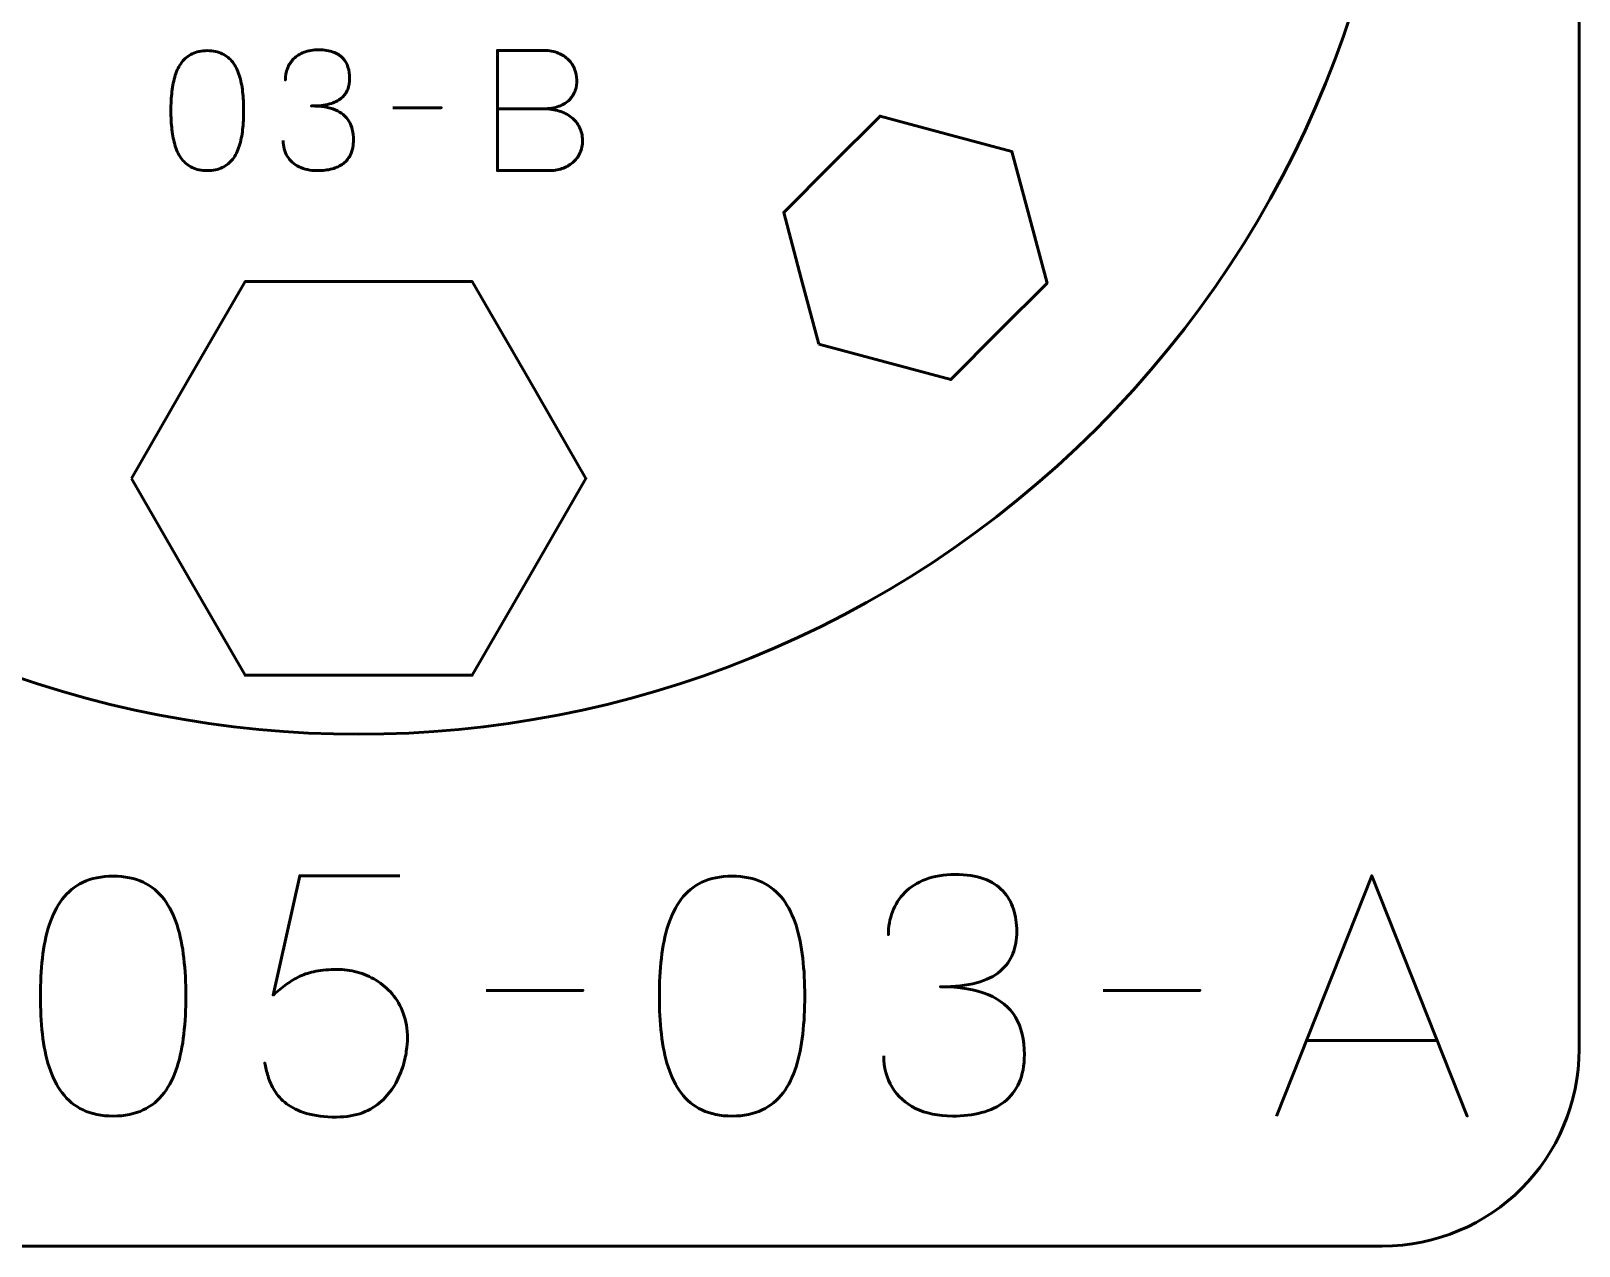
# Model space of a CAD drawing. Header units: centimetres. Extents: x -21 to 0, y -29.7 to 0.
# Drawn here: x -3.933 to 0, y -29.7 to -26.613 of the extents above; entities that cross this region are included whole.
import ezdxf

# ---------------------------------------------------------------- set-up
doc = ezdxf.new("R2010")
doc.units = ezdxf.units.CM
doc.header["$MEASUREMENT"] = 0
doc.layers.add('Layer 1', color=7, linetype='Continuous')

msp = doc.modelspace()

# ---------------------------------------------------------------- linework, layer by layer
at = {"layer": 'Layer 1', "color": 1, "lineweight": 53}
msp.add_open_spline([(-21.00003, -29.19995), (-21.00003, -29.19995), (-21.00003, -5.29992), (-21.00003, -5.29992), (-21.00003, -5.29992), (-21.00003, -5.21709), (-20.93286, -5.14992), (-20.85003, -5.14992), (-20.85003, -5.14992), (-20.7672, -5.14992), (-20.70003, -5.08275), (-20.70003, -4.99992), (-20.70003, -4.99992), (-20.70003, -4.91709), (-20.7672, -4.84992), (-20.85003, -4.84992), (-20.85003, -4.84992), (-20.93286, -4.84992), (-21.00003, -4.78275), (-21.00003, -4.69992), (-21.00003, -4.69992), (-21.00003, -4.61709), (-20.93286, -4.54992), (-20.85003, -4.54992), (-20.85003, -4.54992), (-20.7672, -4.54992), (-20.70003, -4.48275), (-20.70003, -4.39992), (-20.70003, -4.39992), (-20.70003, -4.31709), (-20.7672, -4.24992), (-20.85003, -4.24992), (-20.85003, -4.24992), (-20.93286, -4.24992), (-21.00003, -4.18275), (-21.00003, -4.09992), (-21.00003, -4.09992), (-21.00003, -4.01709), (-20.93286, -3.94992), (-20.85003, -3.94992), (-20.85003, -3.94992), (-20.7672, -3.94992), (-20.70003, -3.88275), (-20.70003, -3.79992), (-20.70003, -3.79992), (-20.70003, -3.71709), (-20.7672, -3.64992), (-20.85003, -3.64992), (-20.85003, -3.64992), (-20.93286, -3.64992), (-21.00003, -3.58275), (-21.00003, -3.49992), (-21.00003, -3.49992), (-21.00003, -3.41709), (-20.93286, -3.34992), (-20.85003, -3.34992), (-20.85003, -3.34992), (-20.7672, -3.34992), (-20.70003, -3.28275), (-20.70003, -3.19992), (-20.70003, -3.19992), (-20.70003, -3.11709), (-20.7672, -3.04992), (-20.85003, -3.04992), (-20.85003, -3.04992), (-20.93286, -3.04992), (-21.00003, -2.98275), (-21.00003, -2.89992), (-21.00003, -2.89992), (-21.00003, -2.81709), (-20.93286, -2.74992), (-20.85003, -2.74992), (-20.85003, -2.74992), (-20.7672, -2.74992), (-20.70003, -2.68275), (-20.70003, -2.59992), (-20.70003, -2.59992), (-20.70003, -2.51709), (-20.7672, -2.44992), (-20.85003, -2.44992), (-20.85003, -2.44992), (-20.93286, -2.44992), (-21.00003, -2.38275), (-21.00003, -2.29992), (-21.00003, -2.29992), (-21.00003, -2.21709), (-20.93286, -2.14992), (-20.85003, -2.14992), (-20.85003, -2.14992), (-20.7672, -2.14992), (-20.70003, -2.08275), (-20.70003, -1.99992), (-20.70003, -1.99992), (-20.70003, -1.91709), (-20.7672, -1.84992), (-20.85003, -1.84992), (-20.85003, -1.84992), (-20.93286, -1.84992), (-21.00003, -1.78275), (-21.00003, -1.69992), (-21.00003, -1.69992), (-21.00003, -1.61709), (-20.93286, -1.54992), (-20.85003, -1.54992), (-20.85003, -1.54992), (-20.7672, -1.54992), (-20.70003, -1.48275), (-20.70003, -1.39992), (-20.70003, -1.39992), (-20.70003, -1.31709), (-20.7672, -1.24992), (-20.85003, -1.24992), (-20.85003, -1.24992), (-20.93286, -1.24992), (-21.00003, -1.18275), (-21.00003, -1.09992), (-21.00003, -1.09992), (-21.00003, -1.09992), (-21.00003, -0.49992), (-21.00003, -0.49992), (-21.00003, -0.49992), (-21.00003, -0.22295), (-20.77694, 0.00004), (-20.49994, 0.00004), (-20.49994, 0.00004), (-20.49994, 0.00004), (-0.50008, 0.00004), (-0.50008, 0.00004), (-0.50008, 0.00004), (-0.22294, 0.00004), (0.00002, -0.22295), (0.00002, -0.49992), (0.00002, -0.49992), (0.00002, -0.49992), (0.00002, -29.19995), (0.00002, -29.19995), (0.00002, -29.19995), (0.00002, -29.47695), (-0.22294, -29.70004), (-0.50008, -29.70004), (-0.50008, -29.70004), (-0.50008, -29.70004), (-20.49994, -29.70004), (-20.49994, -29.70004), (-20.49994, -29.70004), (-20.77694, -29.70004), (-21.00003, -29.47695), (-21.00003, -29.19995)], degree=3, knots=[0, 0, 0, 0, 0.027027, 0.027027, 0.027027, 0.027027, 0.0540541, 0.0540541, 0.0540541, 0.0540541, 0.0810811, 0.0810811, 0.0810811, 0.0810811, 0.1081081, 0.1081081, 0.1081081, 0.1081081, 0.1351351, 0.1351351, 0.1351351, 0.1351351, 0.1621622, 0.1621622, 0.1621622, 0.1621622, 0.1891892, 0.1891892, 0.1891892, 0.1891892, 0.2162162, 0.2162162, 0.2162162, 0.2162162, 0.2432432, 0.2432432, 0.2432432, 0.2432432, 0.2702703, 0.2702703, 0.2702703, 0.2702703, 0.2972973, 0.2972973, 0.2972973, 0.2972973, 0.3243243, 0.3243243, 0.3243243, 0.3243243, 0.3513514, 0.3513514, 0.3513514, 0.3513514, 0.3783784, 0.3783784, 0.3783784, 0.3783784, 0.4054054, 0.4054054, 0.4054054, 0.4054054, 0.4324324, 0.4324324, 0.4324324, 0.4324324, 0.4594595, 0.4594595, 0.4594595, 0.4594595, 0.4864865, 0.4864865, 0.4864865, 0.4864865, 0.5135135, 0.5135135, 0.5135135, 0.5135135, 0.5405405, 0.5405405, 0.5405405, 0.5405405, 0.5675676, 0.5675676, 0.5675676, 0.5675676, 0.5945946, 0.5945946, 0.5945946, 0.5945946, 0.6216216, 0.6216216, 0.6216216, 0.6216216, 0.6486486, 0.6486486, 0.6486486, 0.6486486, 0.6756757, 0.6756757, 0.6756757, 0.6756757, 0.7027027, 0.7027027, 0.7027027, 0.7027027, 0.7297297, 0.7297297, 0.7297297, 0.7297297, 0.7567568, 0.7567568, 0.7567568, 0.7567568, 0.7837838, 0.7837838, 0.7837838, 0.7837838, 0.8108108, 0.8108108, 0.8108108, 0.8108108, 0.8378378, 0.8378378, 0.8378378, 0.8378378, 0.8648649, 0.8648649, 0.8648649, 0.8648649, 0.8918919, 0.8918919, 0.8918919, 0.8918919, 0.9189189, 0.9189189, 0.9189189, 0.9189189, 0.9459459, 0.9459459, 0.9459459, 0.9459459, 0.972973, 0.972973, 0.972973, 0.972973, 1, 1, 1, 1], dxfattribs=at)
at = {"layer": 'Layer 1', "color": 3, "lineweight": 53}
msp.add_open_spline([(-4.97383, -23.87616), (-3.93913, -22.84146), (-2.26089, -22.84146), (-1.22616, -23.87619), (-1.22616, -23.87619), (-0.19146, -24.91089), (-0.19146, -26.58913), (-1.22616, -27.62383), (-1.22616, -27.62383), (-2.26089, -28.65855), (-3.93913, -28.65855), (-4.97383, -27.62385), (-4.97383, -27.62385), (-6.00856, -26.58913), (-6.00856, -24.91089), (-4.97383, -23.87616)], degree=3, knots=[0, 0, 0, 0, 0.25, 0.25, 0.25, 0.25, 0.5, 0.5, 0.5, 0.5, 0.75, 0.75, 0.75, 0.75, 1, 1, 1, 1], dxfattribs=at)
at = {"layer": 'Layer 1', "color": 5, "lineweight": 53}
for points, knots in [([(-3.29204, -26.89162), (-3.29197, -26.90686), (-3.28844, -26.92012), (-3.28146, -26.93162), (-3.28146, -26.93162), (-3.27447, -26.94305), (-3.26452, -26.95201), (-3.25154, -26.95843), (-3.25154, -26.95843), (-3.23856, -26.96485), (-3.22297, -26.9681), (-3.20483, -26.96824), (-3.20483, -26.96824), (-3.19122, -26.96824), (-3.17887, -26.96683), (-3.16765, -26.96387), (-3.16765, -26.96387), (-3.1565, -26.9609), (-3.14691, -26.95632), (-3.13879, -26.95004), (-3.13879, -26.95004), (-3.13068, -26.94376), (-3.12447, -26.93564), (-3.12003, -26.92577), (-3.12003, -26.92577), (-3.11565, -26.91582), (-3.11347, -26.90389), (-3.1134, -26.88992), (-3.1134, -26.88992), (-3.11332, -26.8713), (-3.11713, -26.85556), (-3.12468, -26.84279), (-3.12468, -26.84279), (-3.13223, -26.83002), (-3.14395, -26.82043), (-3.15968, -26.81387), (-3.15968, -26.81387), (-3.17541, -26.8073), (-3.19559, -26.80399), (-3.22007, -26.80399), (-3.22007, -26.80399), (-3.2018, -26.80406), (-3.18649, -26.80237), (-3.174, -26.79891), (-3.174, -26.79891), (-3.16158, -26.79545), (-3.15164, -26.79058), (-3.14416, -26.78423), (-3.14416, -26.78423), (-3.13668, -26.77795), (-3.13125, -26.77047), (-3.128, -26.76187), (-3.128, -26.76187), (-3.12468, -26.75333), (-3.12306, -26.74395), (-3.12313, -26.73372), (-3.12313, -26.73372), (-3.12306, -26.72348), (-3.12447, -26.71403), (-3.12729, -26.70528), (-3.12729, -26.70528), (-3.13005, -26.69653), (-3.13456, -26.68884), (-3.1407, -26.68228), (-3.1407, -26.68228), (-3.14684, -26.67572), (-3.15495, -26.67057), (-3.1649, -26.6669), (-3.1649, -26.6669), (-3.17492, -26.66323), (-3.18713, -26.6614), (-3.20145, -26.66133), (-3.20145, -26.66133), (-3.2157, -26.6614), (-3.22819, -26.66351), (-3.23877, -26.66761), (-3.23877, -26.66761), (-3.24943, -26.6717), (-3.25817, -26.67727), (-3.26523, -26.6844), (-3.26523, -26.6844), (-3.27221, -26.69152), (-3.27744, -26.69964), (-3.28089, -26.70881), (-3.28089, -26.70881), (-3.28442, -26.71798), (-3.28611, -26.72772), (-3.28611, -26.73795), (-3.28611, -26.73795), (-3.28611, -26.72772), (-3.28442, -26.71798), (-3.28089, -26.70881), (-3.28089, -26.70881), (-3.27744, -26.69964), (-3.27221, -26.69152), (-3.26523, -26.6844), (-3.26523, -26.6844), (-3.25817, -26.67727), (-3.24943, -26.6717), (-3.23877, -26.66761), (-3.23877, -26.66761), (-3.22819, -26.66351), (-3.2157, -26.6614), (-3.20145, -26.66133), (-3.20145, -26.66133), (-3.18713, -26.6614), (-3.17492, -26.66323), (-3.1649, -26.6669), (-3.1649, -26.6669), (-3.15495, -26.67057), (-3.14684, -26.67572), (-3.1407, -26.68228), (-3.1407, -26.68228), (-3.13456, -26.68884), (-3.13005, -26.69653), (-3.12729, -26.70528), (-3.12729, -26.70528), (-3.12447, -26.71403), (-3.12306, -26.72348), (-3.12313, -26.73372), (-3.12313, -26.73372), (-3.12306, -26.74395), (-3.12468, -26.75333), (-3.128, -26.76187), (-3.128, -26.76187), (-3.13125, -26.77047), (-3.13668, -26.77795), (-3.14416, -26.78423), (-3.14416, -26.78423), (-3.15164, -26.79058), (-3.16158, -26.79545), (-3.174, -26.79891), (-3.174, -26.79891), (-3.18649, -26.80237), (-3.2018, -26.80406), (-3.22007, -26.80399), (-3.22007, -26.80399), (-3.19559, -26.80399), (-3.17541, -26.8073), (-3.15968, -26.81387), (-3.15968, -26.81387), (-3.14395, -26.82043), (-3.13223, -26.83002), (-3.12468, -26.84279), (-3.12468, -26.84279), (-3.11713, -26.85556), (-3.11332, -26.8713), (-3.1134, -26.88992), (-3.1134, -26.88992), (-3.11347, -26.90389), (-3.11565, -26.91582), (-3.12003, -26.92577), (-3.12003, -26.92577), (-3.12447, -26.93564), (-3.13068, -26.94376), (-3.13879, -26.95004), (-3.13879, -26.95004), (-3.14691, -26.95632), (-3.1565, -26.9609), (-3.16765, -26.96387), (-3.16765, -26.96387), (-3.17887, -26.96683), (-3.19122, -26.96824), (-3.20483, -26.96824), (-3.20483, -26.96824), (-3.22297, -26.9681), (-3.23856, -26.96485), (-3.25154, -26.95843), (-3.25154, -26.95843), (-3.26452, -26.95201), (-3.27447, -26.94305), (-3.28146, -26.93162), (-3.28146, -26.93162), (-3.28844, -26.92012), (-3.29197, -26.90686), (-3.29204, -26.89162)], [0, 0, 0, 0, 0.0227273, 0.0227273, 0.0227273, 0.0227273, 0.0454545, 0.0454545, 0.0454545, 0.0454545, 0.0681818, 0.0681818, 0.0681818, 0.0681818, 0.0909091, 0.0909091, 0.0909091, 0.0909091, 0.1136364, 0.1136364, 0.1136364, 0.1136364, 0.1363636, 0.1363636, 0.1363636, 0.1363636, 0.1590909, 0.1590909, 0.1590909, 0.1590909, 0.1818182, 0.1818182, 0.1818182, 0.1818182, 0.2045455, 0.2045455, 0.2045455, 0.2045455, 0.2272727, 0.2272727, 0.2272727, 0.2272727, 0.25, 0.25, 0.25, 0.25, 0.2727273, 0.2727273, 0.2727273, 0.2727273, 0.2954545, 0.2954545, 0.2954545, 0.2954545, 0.3181818, 0.3181818, 0.3181818, 0.3181818, 0.3409091, 0.3409091, 0.3409091, 0.3409091, 0.3636364, 0.3636364, 0.3636364, 0.3636364, 0.3863636, 0.3863636, 0.3863636, 0.3863636, 0.4090909, 0.4090909, 0.4090909, 0.4090909, 0.4318182, 0.4318182, 0.4318182, 0.4318182, 0.4545455, 0.4545455, 0.4545455, 0.4545455, 0.4772727, 0.4772727, 0.4772727, 0.4772727, 0.5, 0.5, 0.5, 0.5, 0.5227273, 0.5227273, 0.5227273, 0.5227273, 0.5454545, 0.5454545, 0.5454545, 0.5454545, 0.5681818, 0.5681818, 0.5681818, 0.5681818, 0.5909091, 0.5909091, 0.5909091, 0.5909091, 0.6136364, 0.6136364, 0.6136364, 0.6136364, 0.6363636, 0.6363636, 0.6363636, 0.6363636, 0.6590909, 0.6590909, 0.6590909, 0.6590909, 0.6818182, 0.6818182, 0.6818182, 0.6818182, 0.7045455, 0.7045455, 0.7045455, 0.7045455, 0.7272727, 0.7272727, 0.7272727, 0.7272727, 0.75, 0.75, 0.75, 0.75, 0.7727273, 0.7727273, 0.7727273, 0.7727273, 0.7954545, 0.7954545, 0.7954545, 0.7954545, 0.8181818, 0.8181818, 0.8181818, 0.8181818, 0.8409091, 0.8409091, 0.8409091, 0.8409091, 0.8636364, 0.8636364, 0.8636364, 0.8636364, 0.8863636, 0.8863636, 0.8863636, 0.8863636, 0.9090909, 0.9090909, 0.9090909, 0.9090909, 0.9318182, 0.9318182, 0.9318182, 0.9318182, 0.9545455, 0.9545455, 0.9545455, 0.9545455, 0.9772727, 0.9772727, 0.9772727, 0.9772727, 1, 1, 1, 1]), ([(-3.48465, -26.96824), (-3.46984, -26.96817), (-3.45707, -26.96556), (-3.44641, -26.96048), (-3.44641, -26.96048), (-3.43583, -26.9554), (-3.42701, -26.94813), (-3.41996, -26.93889), (-3.41996, -26.93889), (-3.41297, -26.92958), (-3.40747, -26.91857), (-3.40338, -26.90587), (-3.40338, -26.90587), (-3.39935, -26.89317), (-3.39646, -26.87927), (-3.39484, -26.86403), (-3.39484, -26.86403), (-3.39314, -26.84879), (-3.3923, -26.83277), (-3.39237, -26.81584), (-3.39237, -26.81584), (-3.3923, -26.79898), (-3.39314, -26.78296), (-3.39484, -26.76779), (-3.39484, -26.76779), (-3.39646, -26.75262), (-3.39935, -26.73865), (-3.40338, -26.72595), (-3.40338, -26.72595), (-3.40747, -26.71332), (-3.41297, -26.70232), (-3.41996, -26.69293), (-3.41996, -26.69293), (-3.42701, -26.68362), (-3.43583, -26.67635), (-3.44641, -26.67127), (-3.44641, -26.67127), (-3.45707, -26.66612), (-3.46984, -26.66351), (-3.48465, -26.66344), (-3.48465, -26.66344), (-3.49947, -26.66351), (-3.51224, -26.66612), (-3.5229, -26.67127), (-3.5229, -26.67127), (-3.53348, -26.67635), (-3.5423, -26.68362), (-3.54935, -26.69293), (-3.54935, -26.69293), (-3.55634, -26.70232), (-3.56184, -26.71332), (-3.56593, -26.72595), (-3.56593, -26.72595), (-3.56996, -26.73865), (-3.57285, -26.75262), (-3.57447, -26.76779), (-3.57447, -26.76779), (-3.57616, -26.78296), (-3.57701, -26.79898), (-3.57694, -26.81584), (-3.57694, -26.81584), (-3.57701, -26.83277), (-3.57616, -26.84879), (-3.57447, -26.86403), (-3.57447, -26.86403), (-3.57285, -26.87927), (-3.56996, -26.89317), (-3.56593, -26.90587), (-3.56593, -26.90587), (-3.56184, -26.91857), (-3.55634, -26.92958), (-3.54935, -26.93889), (-3.54935, -26.93889), (-3.5423, -26.94813), (-3.53348, -26.9554), (-3.5229, -26.96048), (-3.5229, -26.96048), (-3.51224, -26.96556), (-3.49947, -26.96817), (-3.48465, -26.96824)], [0, 0, 0, 0, 0.05, 0.05, 0.05, 0.05, 0.1, 0.1, 0.1, 0.1, 0.15, 0.15, 0.15, 0.15, 0.2, 0.2, 0.2, 0.2, 0.25, 0.25, 0.25, 0.25, 0.3, 0.3, 0.3, 0.3, 0.35, 0.35, 0.35, 0.35, 0.4, 0.4, 0.4, 0.4, 0.45, 0.45, 0.45, 0.45, 0.5, 0.5, 0.5, 0.5, 0.55, 0.55, 0.55, 0.55, 0.6, 0.6, 0.6, 0.6, 0.65, 0.65, 0.65, 0.65, 0.7, 0.7, 0.7, 0.7, 0.75, 0.75, 0.75, 0.75, 0.8, 0.8, 0.8, 0.8, 0.85, 0.85, 0.85, 0.85, 0.9, 0.9, 0.9, 0.9, 0.95, 0.95, 0.95, 0.95, 1, 1, 1, 1]), ([(-3.48465, -26.96824), (-3.46984, -26.96817), (-3.45707, -26.96556), (-3.44641, -26.96048), (-3.44641, -26.96048), (-3.43583, -26.9554), (-3.42701, -26.94813), (-3.41996, -26.93889), (-3.41996, -26.93889), (-3.41297, -26.92958), (-3.40747, -26.91857), (-3.40338, -26.90587), (-3.40338, -26.90587), (-3.39935, -26.89317), (-3.39646, -26.87927), (-3.39484, -26.86403), (-3.39484, -26.86403), (-3.39314, -26.84879), (-3.3923, -26.83277), (-3.39237, -26.81584), (-3.39237, -26.81584), (-3.3923, -26.79898), (-3.39314, -26.78296), (-3.39484, -26.76779), (-3.39484, -26.76779), (-3.39646, -26.75262), (-3.39935, -26.73865), (-3.40338, -26.72595), (-3.40338, -26.72595), (-3.40747, -26.71332), (-3.41297, -26.70232), (-3.41996, -26.69293), (-3.41996, -26.69293), (-3.42701, -26.68362), (-3.43583, -26.67635), (-3.44641, -26.67127), (-3.44641, -26.67127), (-3.45707, -26.66612), (-3.46984, -26.66351), (-3.48465, -26.66344), (-3.48465, -26.66344), (-3.49947, -26.66351), (-3.51224, -26.66612), (-3.5229, -26.67127), (-3.5229, -26.67127), (-3.53348, -26.67635), (-3.5423, -26.68362), (-3.54935, -26.69293), (-3.54935, -26.69293), (-3.55634, -26.70232), (-3.56184, -26.71332), (-3.56593, -26.72595), (-3.56593, -26.72595), (-3.56996, -26.73865), (-3.57285, -26.75262), (-3.57447, -26.76779), (-3.57447, -26.76779), (-3.57616, -26.78296), (-3.57701, -26.79898), (-3.57694, -26.81584), (-3.57694, -26.81584), (-3.57701, -26.83277), (-3.57616, -26.84879), (-3.57447, -26.86403), (-3.57447, -26.86403), (-3.57285, -26.87927), (-3.56996, -26.89317), (-3.56593, -26.90587), (-3.56593, -26.90587), (-3.56184, -26.91857), (-3.55634, -26.92958), (-3.54935, -26.93889), (-3.54935, -26.93889), (-3.5423, -26.94813), (-3.53348, -26.9554), (-3.5229, -26.96048), (-3.5229, -26.96048), (-3.51224, -26.96556), (-3.49947, -26.96817), (-3.48465, -26.96824)], [0, 0, 0, 0, 0.05, 0.05, 0.05, 0.05, 0.1, 0.1, 0.1, 0.1, 0.15, 0.15, 0.15, 0.15, 0.2, 0.2, 0.2, 0.2, 0.25, 0.25, 0.25, 0.25, 0.3, 0.3, 0.3, 0.3, 0.35, 0.35, 0.35, 0.35, 0.4, 0.4, 0.4, 0.4, 0.45, 0.45, 0.45, 0.45, 0.5, 0.5, 0.5, 0.5, 0.55, 0.55, 0.55, 0.55, 0.6, 0.6, 0.6, 0.6, 0.65, 0.65, 0.65, 0.65, 0.7, 0.7, 0.7, 0.7, 0.75, 0.75, 0.75, 0.75, 0.8, 0.8, 0.8, 0.8, 0.85, 0.85, 0.85, 0.85, 0.9, 0.9, 0.9, 0.9, 0.95, 0.95, 0.95, 0.95, 1, 1, 1, 1]), ([(-2.74764, -26.81118), (-2.74764, -26.81118), (-2.63038, -26.81118), (-2.63038, -26.81118), (-2.63038, -26.81118), (-2.61514, -26.81111), (-2.60216, -26.809), (-2.59122, -26.80483), (-2.59122, -26.80483), (-2.58035, -26.80074), (-2.57154, -26.79517), (-2.56469, -26.78818), (-2.56469, -26.78818), (-2.55785, -26.7812), (-2.55291, -26.7733), (-2.5498, -26.76455), (-2.5498, -26.76455), (-2.54677, -26.75587), (-2.54536, -26.74684), (-2.54571, -26.73753), (-2.54571, -26.73753), (-2.54614, -26.72821), (-2.54811, -26.71918), (-2.55164, -26.71036), (-2.55164, -26.71036), (-2.5551, -26.70154), (-2.56032, -26.69357), (-2.56716, -26.68644), (-2.56716, -26.68644), (-2.574, -26.67932), (-2.58254, -26.67367), (-2.59291, -26.66951), (-2.59291, -26.66951), (-2.60329, -26.66528), (-2.61549, -26.66309), (-2.62953, -26.66302), (-2.62953, -26.66302), (-2.62953, -26.66302), (-2.74764, -26.66302), (-2.74764, -26.66302), (-2.74764, -26.66302), (-2.74764, -26.66302), (-2.74764, -26.96824), (-2.74764, -26.96824), (-2.74764, -26.96824), (-2.74764, -26.96824), (-2.61768, -26.96824), (-2.61768, -26.96824), (-2.61768, -26.96824), (-2.60554, -26.96824), (-2.59425, -26.96648), (-2.58381, -26.96302), (-2.58381, -26.96302), (-2.57337, -26.95949), (-2.56427, -26.95448), (-2.55637, -26.94778), (-2.55637, -26.94778), (-2.54853, -26.94115), (-2.5424, -26.9331), (-2.53802, -26.92358), (-2.53802, -26.92358), (-2.53365, -26.91405), (-2.53139, -26.90326), (-2.53132, -26.89119), (-2.53132, -26.89119), (-2.5316, -26.87906), (-2.53414, -26.86812), (-2.53901, -26.85832), (-2.53901, -26.85832), (-2.54388, -26.84851), (-2.55065, -26.84011), (-2.5594, -26.83306), (-2.5594, -26.83306), (-2.56815, -26.82607), (-2.57859, -26.82064), (-2.59059, -26.8169), (-2.59059, -26.8169), (-2.60258, -26.81316), (-2.61584, -26.81126), (-2.63038, -26.81118), (-2.63038, -26.81118), (-2.61584, -26.81126), (-2.60258, -26.81316), (-2.59059, -26.8169), (-2.59059, -26.8169), (-2.57859, -26.82064), (-2.56815, -26.82607), (-2.5594, -26.83306), (-2.5594, -26.83306), (-2.55065, -26.84011), (-2.54388, -26.84851), (-2.53901, -26.85832), (-2.53901, -26.85832), (-2.53414, -26.86812), (-2.5316, -26.87906), (-2.53132, -26.89119), (-2.53132, -26.89119), (-2.53139, -26.90326), (-2.53365, -26.91405), (-2.53802, -26.92358), (-2.53802, -26.92358), (-2.5424, -26.9331), (-2.54853, -26.94115), (-2.55637, -26.94778), (-2.55637, -26.94778), (-2.56427, -26.95448), (-2.57337, -26.95949), (-2.58381, -26.96302), (-2.58381, -26.96302), (-2.59425, -26.96648), (-2.60554, -26.96824), (-2.61768, -26.96824), (-2.61768, -26.96824), (-2.61768, -26.96824), (-2.74764, -26.96824), (-2.74764, -26.96824), (-2.74764, -26.96824), (-2.74764, -26.96824), (-2.74764, -26.66302), (-2.74764, -26.66302), (-2.74764, -26.66302), (-2.74764, -26.66302), (-2.62953, -26.66302), (-2.62953, -26.66302), (-2.62953, -26.66302), (-2.61549, -26.66309), (-2.60329, -26.66528), (-2.59291, -26.66951), (-2.59291, -26.66951), (-2.58254, -26.67367), (-2.574, -26.67932), (-2.56716, -26.68644), (-2.56716, -26.68644), (-2.56032, -26.69357), (-2.5551, -26.70154), (-2.55164, -26.71036), (-2.55164, -26.71036), (-2.54811, -26.71918), (-2.54614, -26.72821), (-2.54571, -26.73753), (-2.54571, -26.73753), (-2.54536, -26.74684), (-2.54677, -26.75587), (-2.5498, -26.76455), (-2.5498, -26.76455), (-2.55291, -26.7733), (-2.55785, -26.7812), (-2.56469, -26.78818), (-2.56469, -26.78818), (-2.57154, -26.79517), (-2.58035, -26.80074), (-2.59122, -26.80483), (-2.59122, -26.80483), (-2.60216, -26.809), (-2.61514, -26.81111), (-2.63038, -26.81118), (-2.63038, -26.81118), (-2.63038, -26.81118), (-2.74764, -26.81118), (-2.74764, -26.81118)], [0, 0, 0, 0, 0.025, 0.025, 0.025, 0.025, 0.05, 0.05, 0.05, 0.05, 0.075, 0.075, 0.075, 0.075, 0.1, 0.1, 0.1, 0.1, 0.125, 0.125, 0.125, 0.125, 0.15, 0.15, 0.15, 0.15, 0.175, 0.175, 0.175, 0.175, 0.2, 0.2, 0.2, 0.2, 0.225, 0.225, 0.225, 0.225, 0.25, 0.25, 0.25, 0.25, 0.275, 0.275, 0.275, 0.275, 0.3, 0.3, 0.3, 0.3, 0.325, 0.325, 0.325, 0.325, 0.35, 0.35, 0.35, 0.35, 0.375, 0.375, 0.375, 0.375, 0.4, 0.4, 0.4, 0.4, 0.425, 0.425, 0.425, 0.425, 0.45, 0.45, 0.45, 0.45, 0.475, 0.475, 0.475, 0.475, 0.5, 0.5, 0.5, 0.5, 0.525, 0.525, 0.525, 0.525, 0.55, 0.55, 0.55, 0.55, 0.575, 0.575, 0.575, 0.575, 0.6, 0.6, 0.6, 0.6, 0.625, 0.625, 0.625, 0.625, 0.65, 0.65, 0.65, 0.65, 0.675, 0.675, 0.675, 0.675, 0.7, 0.7, 0.7, 0.7, 0.725, 0.725, 0.725, 0.725, 0.75, 0.75, 0.75, 0.75, 0.775, 0.775, 0.775, 0.775, 0.8, 0.8, 0.8, 0.8, 0.825, 0.825, 0.825, 0.825, 0.85, 0.85, 0.85, 0.85, 0.875, 0.875, 0.875, 0.875, 0.9, 0.9, 0.9, 0.9, 0.925, 0.925, 0.925, 0.925, 0.95, 0.95, 0.95, 0.95, 0.975, 0.975, 0.975, 0.975, 1, 1, 1, 1]), ([(-3.01349, -26.80864), (-3.01349, -26.80864), (-2.8903, -26.80864), (-2.8903, -26.80864), (-2.8903, -26.80864), (-2.8903, -26.80864), (-3.01349, -26.80864), (-3.01349, -26.80864)], [0, 0, 0, 0, 0.5, 0.5, 0.5, 0.5, 1, 1, 1, 1]), ([(-3.72378, -29.36992), (-3.69414, -29.36978), (-3.6686, -29.36456), (-3.64729, -29.3544), (-3.64729, -29.3544), (-3.62613, -29.34424), (-3.60849, -29.3297), (-3.59438, -29.31122), (-3.59438, -29.31122), (-3.58041, -29.29259), (-3.5694, -29.27058), (-3.56121, -29.24518), (-3.56121, -29.24518), (-3.55317, -29.21978), (-3.54739, -29.19198), (-3.54414, -29.1615), (-3.54414, -29.1615), (-3.54075, -29.13102), (-3.53906, -29.09899), (-3.5392, -29.06512), (-3.5392, -29.06512), (-3.53906, -29.03139), (-3.54075, -28.99936), (-3.54414, -28.96902), (-3.54414, -28.96902), (-3.54739, -28.93868), (-3.55317, -28.91074), (-3.56121, -28.88534), (-3.56121, -28.88534), (-3.5694, -28.86008), (-3.58041, -28.83807), (-3.59438, -28.8193), (-3.59438, -28.8193), (-3.60849, -28.80068), (-3.62613, -28.78614), (-3.64729, -28.77598), (-3.64729, -28.77598), (-3.6686, -28.76568), (-3.69414, -28.76046), (-3.72378, -28.76032), (-3.72378, -28.76032), (-3.75341, -28.76046), (-3.77895, -28.76568), (-3.80026, -28.77598), (-3.80026, -28.77598), (-3.82142, -28.78614), (-3.83906, -28.80068), (-3.85317, -28.8193), (-3.85317, -28.8193), (-3.86715, -28.83807), (-3.87815, -28.86008), (-3.88634, -28.88534), (-3.88634, -28.88534), (-3.89438, -28.91074), (-3.90017, -28.93868), (-3.90341, -28.96902), (-3.90341, -28.96902), (-3.9068, -28.99936), (-3.90849, -29.03139), (-3.90835, -29.06512), (-3.90835, -29.06512), (-3.90849, -29.09899), (-3.9068, -29.13102), (-3.90341, -29.1615), (-3.90341, -29.1615), (-3.90017, -29.19198), (-3.89438, -29.21978), (-3.88634, -29.24518), (-3.88634, -29.24518), (-3.87815, -29.27058), (-3.86715, -29.29259), (-3.85317, -29.31122), (-3.85317, -29.31122), (-3.83906, -29.3297), (-3.82142, -29.34424), (-3.80026, -29.3544), (-3.80026, -29.3544), (-3.77895, -29.36456), (-3.75341, -29.36978), (-3.72378, -29.36992)], [0, 0, 0, 0, 0.05, 0.05, 0.05, 0.05, 0.1, 0.1, 0.1, 0.1, 0.15, 0.15, 0.15, 0.15, 0.2, 0.2, 0.2, 0.2, 0.25, 0.25, 0.25, 0.25, 0.3, 0.3, 0.3, 0.3, 0.35, 0.35, 0.35, 0.35, 0.4, 0.4, 0.4, 0.4, 0.45, 0.45, 0.45, 0.45, 0.5, 0.5, 0.5, 0.5, 0.55, 0.55, 0.55, 0.55, 0.6, 0.6, 0.6, 0.6, 0.65, 0.65, 0.65, 0.65, 0.7, 0.7, 0.7, 0.7, 0.75, 0.75, 0.75, 0.75, 0.8, 0.8, 0.8, 0.8, 0.85, 0.85, 0.85, 0.85, 0.9, 0.9, 0.9, 0.9, 0.95, 0.95, 0.95, 0.95, 1, 1, 1, 1]), ([(-3.72378, -29.36992), (-3.69414, -29.36978), (-3.6686, -29.36456), (-3.64729, -29.3544), (-3.64729, -29.3544), (-3.62613, -29.34424), (-3.60849, -29.3297), (-3.59438, -29.31122), (-3.59438, -29.31122), (-3.58041, -29.29259), (-3.5694, -29.27058), (-3.56121, -29.24518), (-3.56121, -29.24518), (-3.55317, -29.21978), (-3.54739, -29.19198), (-3.54414, -29.1615), (-3.54414, -29.1615), (-3.54075, -29.13102), (-3.53906, -29.09899), (-3.5392, -29.06512), (-3.5392, -29.06512), (-3.53906, -29.03139), (-3.54075, -28.99936), (-3.54414, -28.96902), (-3.54414, -28.96902), (-3.54739, -28.93868), (-3.55317, -28.91074), (-3.56121, -28.88534), (-3.56121, -28.88534), (-3.5694, -28.86008), (-3.58041, -28.83807), (-3.59438, -28.8193), (-3.59438, -28.8193), (-3.60849, -28.80068), (-3.62613, -28.78614), (-3.64729, -28.77598), (-3.64729, -28.77598), (-3.6686, -28.76568), (-3.69414, -28.76046), (-3.72378, -28.76032), (-3.72378, -28.76032), (-3.75341, -28.76046), (-3.77895, -28.76568), (-3.80026, -28.77598), (-3.80026, -28.77598), (-3.82142, -28.78614), (-3.83906, -28.80068), (-3.85317, -28.8193), (-3.85317, -28.8193), (-3.86715, -28.83807), (-3.87815, -28.86008), (-3.88634, -28.88534), (-3.88634, -28.88534), (-3.89438, -28.91074), (-3.90017, -28.93868), (-3.90341, -28.96902), (-3.90341, -28.96902), (-3.9068, -28.99936), (-3.90849, -29.03139), (-3.90835, -29.06512), (-3.90835, -29.06512), (-3.90849, -29.09899), (-3.9068, -29.13102), (-3.90341, -29.1615), (-3.90341, -29.1615), (-3.90017, -29.19198), (-3.89438, -29.21978), (-3.88634, -29.24518), (-3.88634, -29.24518), (-3.87815, -29.27058), (-3.86715, -29.29259), (-3.85317, -29.31122), (-3.85317, -29.31122), (-3.83906, -29.3297), (-3.82142, -29.34424), (-3.80026, -29.3544), (-3.80026, -29.3544), (-3.77895, -29.36456), (-3.75341, -29.36978), (-3.72378, -29.36992)], [0, 0, 0, 0, 0.05, 0.05, 0.05, 0.05, 0.1, 0.1, 0.1, 0.1, 0.15, 0.15, 0.15, 0.15, 0.2, 0.2, 0.2, 0.2, 0.25, 0.25, 0.25, 0.25, 0.3, 0.3, 0.3, 0.3, 0.35, 0.35, 0.35, 0.35, 0.4, 0.4, 0.4, 0.4, 0.45, 0.45, 0.45, 0.45, 0.5, 0.5, 0.5, 0.5, 0.55, 0.55, 0.55, 0.55, 0.6, 0.6, 0.6, 0.6, 0.65, 0.65, 0.65, 0.65, 0.7, 0.7, 0.7, 0.7, 0.75, 0.75, 0.75, 0.75, 0.8, 0.8, 0.8, 0.8, 0.85, 0.85, 0.85, 0.85, 0.9, 0.9, 0.9, 0.9, 0.95, 0.95, 0.95, 0.95, 1, 1, 1, 1]), ([(-2.99564, -28.75947), (-2.99564, -28.75947), (-3.24964, -28.75947), (-3.24964, -28.75947), (-3.24964, -28.75947), (-3.24964, -28.75947), (-3.31737, -29.06258), (-3.31737, -29.06258), (-3.31737, -29.06258), (-3.30552, -29.05242), (-3.29423, -29.04325), (-3.28336, -29.0352), (-3.28336, -29.0352), (-3.27264, -29.02716), (-3.26135, -29.02039), (-3.24936, -29.01474), (-3.24936, -29.01474), (-3.2375, -29.0091), (-3.22396, -29.00486), (-3.20872, -29.0019), (-3.20872, -29.0019), (-3.19362, -28.99894), (-3.17556, -28.99739), (-3.15481, -28.99739), (-3.15481, -28.99739), (-3.13788, -28.99739), (-3.12095, -28.99964), (-3.10401, -29.0043), (-3.10401, -29.0043), (-3.08708, -29.00882), (-3.07099, -29.01573), (-3.05575, -29.0249), (-3.05575, -29.0249), (-3.04037, -29.03422), (-3.02682, -29.04579), (-3.01497, -29.05976), (-3.01497, -29.05976), (-3.00298, -29.07373), (-2.99352, -29.0901), (-2.98675, -29.10886), (-2.98675, -29.10886), (-2.97983, -29.12763), (-2.97631, -29.14894), (-2.97616, -29.17265), (-2.97616, -29.17265), (-2.97602, -29.18139), (-2.97701, -29.1924), (-2.97899, -29.20538), (-2.97899, -29.20538), (-2.98082, -29.21837), (-2.98421, -29.23248), (-2.98901, -29.24744), (-2.98901, -29.24744), (-2.9938, -29.26239), (-3.00058, -29.27721), (-3.00919, -29.29189), (-3.00919, -29.29189), (-3.01779, -29.30656), (-3.0288, -29.31997), (-3.04206, -29.3321), (-3.04206, -29.3321), (-3.05533, -29.34424), (-3.07142, -29.35397), (-3.09018, -29.36131), (-3.09018, -29.36131), (-3.10909, -29.36851), (-3.13125, -29.37232), (-3.15651, -29.37246), (-3.15651, -29.37246), (-3.1867, -29.37232), (-3.2121, -29.36907), (-3.23271, -29.36301), (-3.23271, -29.36301), (-3.25331, -29.3568), (-3.2701, -29.34875), (-3.28308, -29.33859), (-3.28308, -29.33859), (-3.29621, -29.32843), (-3.30637, -29.31729), (-3.3137, -29.30515), (-3.3137, -29.30515), (-3.32104, -29.29301), (-3.32655, -29.28088), (-3.33021, -29.26874), (-3.33021, -29.26874), (-3.33388, -29.25661), (-3.33671, -29.24546), (-3.33854, -29.2353), (-3.33854, -29.2353), (-3.33671, -29.24546), (-3.33388, -29.25661), (-3.33021, -29.26874), (-3.33021, -29.26874), (-3.32655, -29.28088), (-3.32104, -29.29301), (-3.3137, -29.30515), (-3.3137, -29.30515), (-3.30637, -29.31729), (-3.29621, -29.32843), (-3.28308, -29.33859), (-3.28308, -29.33859), (-3.2701, -29.34875), (-3.25331, -29.3568), (-3.23271, -29.36301), (-3.23271, -29.36301), (-3.2121, -29.36907), (-3.1867, -29.37232), (-3.15651, -29.37246), (-3.15651, -29.37246), (-3.13125, -29.37232), (-3.10909, -29.36851), (-3.09018, -29.36131), (-3.09018, -29.36131), (-3.07142, -29.35397), (-3.05533, -29.34424), (-3.04206, -29.3321), (-3.04206, -29.3321), (-3.0288, -29.31997), (-3.01779, -29.30656), (-3.00919, -29.29189), (-3.00919, -29.29189), (-3.00058, -29.27721), (-2.9938, -29.26239), (-2.98901, -29.24744), (-2.98901, -29.24744), (-2.98421, -29.23248), (-2.98082, -29.21837), (-2.97899, -29.20538), (-2.97899, -29.20538), (-2.97701, -29.1924), (-2.97602, -29.18139), (-2.97616, -29.17265), (-2.97616, -29.17265), (-2.97631, -29.14894), (-2.97983, -29.12763), (-2.98675, -29.10886), (-2.98675, -29.10886), (-2.99352, -29.0901), (-3.00298, -29.07373), (-3.01497, -29.05976), (-3.01497, -29.05976), (-3.02682, -29.04579), (-3.04037, -29.03422), (-3.05575, -29.0249), (-3.05575, -29.0249), (-3.07099, -29.01573), (-3.08708, -29.00882), (-3.10401, -29.0043), (-3.10401, -29.0043), (-3.12095, -28.99964), (-3.13788, -28.99739), (-3.15481, -28.99739), (-3.15481, -28.99739), (-3.17556, -28.99739), (-3.19362, -28.99894), (-3.20872, -29.0019), (-3.20872, -29.0019), (-3.22396, -29.00486), (-3.2375, -29.0091), (-3.24936, -29.01474), (-3.24936, -29.01474), (-3.26135, -29.02039), (-3.27264, -29.02716), (-3.28336, -29.0352), (-3.28336, -29.0352), (-3.29423, -29.04325), (-3.30552, -29.05242), (-3.31737, -29.06258), (-3.31737, -29.06258), (-3.31737, -29.06258), (-3.24964, -28.75947), (-3.24964, -28.75947), (-3.24964, -28.75947), (-3.24964, -28.75947), (-2.99564, -28.75947), (-2.99564, -28.75947)], [0, 0, 0, 0, 0.0227273, 0.0227273, 0.0227273, 0.0227273, 0.0454545, 0.0454545, 0.0454545, 0.0454545, 0.0681818, 0.0681818, 0.0681818, 0.0681818, 0.0909091, 0.0909091, 0.0909091, 0.0909091, 0.1136364, 0.1136364, 0.1136364, 0.1136364, 0.1363636, 0.1363636, 0.1363636, 0.1363636, 0.1590909, 0.1590909, 0.1590909, 0.1590909, 0.1818182, 0.1818182, 0.1818182, 0.1818182, 0.2045455, 0.2045455, 0.2045455, 0.2045455, 0.2272727, 0.2272727, 0.2272727, 0.2272727, 0.25, 0.25, 0.25, 0.25, 0.2727273, 0.2727273, 0.2727273, 0.2727273, 0.2954545, 0.2954545, 0.2954545, 0.2954545, 0.3181818, 0.3181818, 0.3181818, 0.3181818, 0.3409091, 0.3409091, 0.3409091, 0.3409091, 0.3636364, 0.3636364, 0.3636364, 0.3636364, 0.3863636, 0.3863636, 0.3863636, 0.3863636, 0.4090909, 0.4090909, 0.4090909, 0.4090909, 0.4318182, 0.4318182, 0.4318182, 0.4318182, 0.4545455, 0.4545455, 0.4545455, 0.4545455, 0.4772727, 0.4772727, 0.4772727, 0.4772727, 0.5, 0.5, 0.5, 0.5, 0.5227273, 0.5227273, 0.5227273, 0.5227273, 0.5454545, 0.5454545, 0.5454545, 0.5454545, 0.5681818, 0.5681818, 0.5681818, 0.5681818, 0.5909091, 0.5909091, 0.5909091, 0.5909091, 0.6136364, 0.6136364, 0.6136364, 0.6136364, 0.6363636, 0.6363636, 0.6363636, 0.6363636, 0.6590909, 0.6590909, 0.6590909, 0.6590909, 0.6818182, 0.6818182, 0.6818182, 0.6818182, 0.7045455, 0.7045455, 0.7045455, 0.7045455, 0.7272727, 0.7272727, 0.7272727, 0.7272727, 0.75, 0.75, 0.75, 0.75, 0.7727273, 0.7727273, 0.7727273, 0.7727273, 0.7954545, 0.7954545, 0.7954545, 0.7954545, 0.8181818, 0.8181818, 0.8181818, 0.8181818, 0.8409091, 0.8409091, 0.8409091, 0.8409091, 0.8636364, 0.8636364, 0.8636364, 0.8636364, 0.8863636, 0.8863636, 0.8863636, 0.8863636, 0.9090909, 0.9090909, 0.9090909, 0.9090909, 0.9318182, 0.9318182, 0.9318182, 0.9318182, 0.9545455, 0.9545455, 0.9545455, 0.9545455, 0.9772727, 0.9772727, 0.9772727, 0.9772727, 1, 1, 1, 1]), ([(-2.15151, -29.36992), (-2.12187, -29.36978), (-2.09633, -29.36456), (-2.07502, -29.3544), (-2.07502, -29.3544), (-2.05386, -29.34424), (-2.03622, -29.3297), (-2.02211, -29.31122), (-2.02211, -29.31122), (-2.00814, -29.29259), (-1.99713, -29.27058), (-1.98894, -29.24518), (-1.98894, -29.24518), (-1.9809, -29.21978), (-1.97512, -29.19198), (-1.97187, -29.1615), (-1.97187, -29.1615), (-1.96848, -29.13102), (-1.96679, -29.09899), (-1.96693, -29.06512), (-1.96693, -29.06512), (-1.96679, -29.03139), (-1.96848, -28.99936), (-1.97187, -28.96902), (-1.97187, -28.96902), (-1.97512, -28.93868), (-1.9809, -28.91074), (-1.98894, -28.88534), (-1.98894, -28.88534), (-1.99713, -28.86008), (-2.00814, -28.83807), (-2.02211, -28.8193), (-2.02211, -28.8193), (-2.03622, -28.80068), (-2.05386, -28.78614), (-2.07502, -28.77598), (-2.07502, -28.77598), (-2.09633, -28.76568), (-2.12187, -28.76046), (-2.15151, -28.76032), (-2.15151, -28.76032), (-2.18114, -28.76046), (-2.20668, -28.76568), (-2.22799, -28.77598), (-2.22799, -28.77598), (-2.24915, -28.78614), (-2.26679, -28.80068), (-2.2809, -28.8193), (-2.2809, -28.8193), (-2.29488, -28.83807), (-2.30588, -28.86008), (-2.31407, -28.88534), (-2.31407, -28.88534), (-2.32211, -28.91074), (-2.3279, -28.93868), (-2.33114, -28.96902), (-2.33114, -28.96902), (-2.33453, -28.99936), (-2.33622, -29.03139), (-2.33608, -29.06512), (-2.33608, -29.06512), (-2.33622, -29.09899), (-2.33453, -29.13102), (-2.33114, -29.1615), (-2.33114, -29.1615), (-2.3279, -29.19198), (-2.32211, -29.21978), (-2.31407, -29.24518), (-2.31407, -29.24518), (-2.30588, -29.27058), (-2.29488, -29.29259), (-2.2809, -29.31122), (-2.2809, -29.31122), (-2.26679, -29.3297), (-2.24915, -29.34424), (-2.22799, -29.3544), (-2.22799, -29.3544), (-2.20668, -29.36456), (-2.18114, -29.36978), (-2.15151, -29.36992)], [0, 0, 0, 0, 0.05, 0.05, 0.05, 0.05, 0.1, 0.1, 0.1, 0.1, 0.15, 0.15, 0.15, 0.15, 0.2, 0.2, 0.2, 0.2, 0.25, 0.25, 0.25, 0.25, 0.3, 0.3, 0.3, 0.3, 0.35, 0.35, 0.35, 0.35, 0.4, 0.4, 0.4, 0.4, 0.45, 0.45, 0.45, 0.45, 0.5, 0.5, 0.5, 0.5, 0.55, 0.55, 0.55, 0.55, 0.6, 0.6, 0.6, 0.6, 0.65, 0.65, 0.65, 0.65, 0.7, 0.7, 0.7, 0.7, 0.75, 0.75, 0.75, 0.75, 0.8, 0.8, 0.8, 0.8, 0.85, 0.85, 0.85, 0.85, 0.9, 0.9, 0.9, 0.9, 0.95, 0.95, 0.95, 0.95, 1, 1, 1, 1]), ([(-2.15151, -29.36992), (-2.12187, -29.36978), (-2.09633, -29.36456), (-2.07502, -29.3544), (-2.07502, -29.3544), (-2.05386, -29.34424), (-2.03622, -29.3297), (-2.02211, -29.31122), (-2.02211, -29.31122), (-2.00814, -29.29259), (-1.99713, -29.27058), (-1.98894, -29.24518), (-1.98894, -29.24518), (-1.9809, -29.21978), (-1.97512, -29.19198), (-1.97187, -29.1615), (-1.97187, -29.1615), (-1.96848, -29.13102), (-1.96679, -29.09899), (-1.96693, -29.06512), (-1.96693, -29.06512), (-1.96679, -29.03139), (-1.96848, -28.99936), (-1.97187, -28.96902), (-1.97187, -28.96902), (-1.97512, -28.93868), (-1.9809, -28.91074), (-1.98894, -28.88534), (-1.98894, -28.88534), (-1.99713, -28.86008), (-2.00814, -28.83807), (-2.02211, -28.8193), (-2.02211, -28.8193), (-2.03622, -28.80068), (-2.05386, -28.78614), (-2.07502, -28.77598), (-2.07502, -28.77598), (-2.09633, -28.76568), (-2.12187, -28.76046), (-2.15151, -28.76032), (-2.15151, -28.76032), (-2.18114, -28.76046), (-2.20668, -28.76568), (-2.22799, -28.77598), (-2.22799, -28.77598), (-2.24915, -28.78614), (-2.26679, -28.80068), (-2.2809, -28.8193), (-2.2809, -28.8193), (-2.29488, -28.83807), (-2.30588, -28.86008), (-2.31407, -28.88534), (-2.31407, -28.88534), (-2.32211, -28.91074), (-2.3279, -28.93868), (-2.33114, -28.96902), (-2.33114, -28.96902), (-2.33453, -28.99936), (-2.33622, -29.03139), (-2.33608, -29.06512), (-2.33608, -29.06512), (-2.33622, -29.09899), (-2.33453, -29.13102), (-2.33114, -29.1615), (-2.33114, -29.1615), (-2.3279, -29.19198), (-2.32211, -29.21978), (-2.31407, -29.24518), (-2.31407, -29.24518), (-2.30588, -29.27058), (-2.29488, -29.29259), (-2.2809, -29.31122), (-2.2809, -29.31122), (-2.26679, -29.3297), (-2.24915, -29.34424), (-2.22799, -29.3544), (-2.22799, -29.3544), (-2.20668, -29.36456), (-2.18114, -29.36978), (-2.15151, -29.36992)], [0, 0, 0, 0, 0.05, 0.05, 0.05, 0.05, 0.1, 0.1, 0.1, 0.1, 0.15, 0.15, 0.15, 0.15, 0.2, 0.2, 0.2, 0.2, 0.25, 0.25, 0.25, 0.25, 0.3, 0.3, 0.3, 0.3, 0.35, 0.35, 0.35, 0.35, 0.4, 0.4, 0.4, 0.4, 0.45, 0.45, 0.45, 0.45, 0.5, 0.5, 0.5, 0.5, 0.55, 0.55, 0.55, 0.55, 0.6, 0.6, 0.6, 0.6, 0.65, 0.65, 0.65, 0.65, 0.7, 0.7, 0.7, 0.7, 0.75, 0.75, 0.75, 0.75, 0.8, 0.8, 0.8, 0.8, 0.85, 0.85, 0.85, 0.85, 0.9, 0.9, 0.9, 0.9, 0.95, 0.95, 0.95, 0.95, 1, 1, 1, 1]), ([(-1.76627, -29.21667), (-1.76613, -29.24715), (-1.75907, -29.27368), (-1.7451, -29.29668), (-1.7451, -29.29668), (-1.73113, -29.31954), (-1.71124, -29.33746), (-1.68527, -29.35031), (-1.68527, -29.35031), (-1.65931, -29.36315), (-1.62812, -29.36964), (-1.59186, -29.36992), (-1.59186, -29.36992), (-1.56462, -29.36992), (-1.53993, -29.3671), (-1.51749, -29.36117), (-1.51749, -29.36117), (-1.49519, -29.35524), (-1.476, -29.34607), (-1.45978, -29.33351), (-1.45978, -29.33351), (-1.44355, -29.32095), (-1.43113, -29.30473), (-1.42224, -29.28497), (-1.42224, -29.28497), (-1.41349, -29.26507), (-1.40912, -29.24123), (-1.40897, -29.21329), (-1.40897, -29.21329), (-1.40883, -29.17603), (-1.41645, -29.14456), (-1.43155, -29.11902), (-1.43155, -29.11902), (-1.44665, -29.09348), (-1.47008, -29.07429), (-1.50154, -29.06117), (-1.50154, -29.06117), (-1.53301, -29.04804), (-1.57337, -29.04141), (-1.62234, -29.04141), (-1.62234, -29.04141), (-1.58579, -29.04155), (-1.55517, -29.03817), (-1.53019, -29.03125), (-1.53019, -29.03125), (-1.50535, -29.02434), (-1.48546, -29.0146), (-1.4705, -29.0019), (-1.4705, -29.0019), (-1.45554, -28.98934), (-1.44468, -28.97438), (-1.43819, -28.95717), (-1.43819, -28.95717), (-1.43155, -28.94009), (-1.42831, -28.92133), (-1.42845, -28.90086), (-1.42845, -28.90086), (-1.42831, -28.8804), (-1.43113, -28.86149), (-1.43677, -28.844), (-1.43677, -28.844), (-1.44228, -28.8265), (-1.45131, -28.81112), (-1.46359, -28.79799), (-1.46359, -28.79799), (-1.47586, -28.78487), (-1.49209, -28.77457), (-1.51199, -28.76723), (-1.51199, -28.76723), (-1.53202, -28.75989), (-1.55644, -28.75623), (-1.58508, -28.75608), (-1.58508, -28.75608), (-1.61359, -28.75623), (-1.63856, -28.76046), (-1.65973, -28.76864), (-1.65973, -28.76864), (-1.68104, -28.77683), (-1.69854, -28.78798), (-1.71265, -28.80223), (-1.71265, -28.80223), (-1.72662, -28.81648), (-1.73706, -28.83271), (-1.74397, -28.85105), (-1.74397, -28.85105), (-1.75103, -28.8694), (-1.75442, -28.88887), (-1.75442, -28.90933), (-1.75442, -28.90933), (-1.75442, -28.88887), (-1.75103, -28.8694), (-1.74397, -28.85105), (-1.74397, -28.85105), (-1.73706, -28.83271), (-1.72662, -28.81648), (-1.71265, -28.80223), (-1.71265, -28.80223), (-1.69854, -28.78798), (-1.68104, -28.77683), (-1.65973, -28.76864), (-1.65973, -28.76864), (-1.63856, -28.76046), (-1.61359, -28.75623), (-1.58508, -28.75608), (-1.58508, -28.75608), (-1.55644, -28.75623), (-1.53202, -28.75989), (-1.51199, -28.76723), (-1.51199, -28.76723), (-1.49209, -28.77457), (-1.47586, -28.78487), (-1.46359, -28.79799), (-1.46359, -28.79799), (-1.45131, -28.81112), (-1.44228, -28.8265), (-1.43677, -28.844), (-1.43677, -28.844), (-1.43113, -28.86149), (-1.42831, -28.8804), (-1.42845, -28.90086), (-1.42845, -28.90086), (-1.42831, -28.92133), (-1.43155, -28.94009), (-1.43819, -28.95717), (-1.43819, -28.95717), (-1.44468, -28.97438), (-1.45554, -28.98934), (-1.4705, -29.0019), (-1.4705, -29.0019), (-1.48546, -29.0146), (-1.50535, -29.02434), (-1.53019, -29.03125), (-1.53019, -29.03125), (-1.55517, -29.03817), (-1.58579, -29.04155), (-1.62234, -29.04141), (-1.62234, -29.04141), (-1.57337, -29.04141), (-1.53301, -29.04804), (-1.50154, -29.06117), (-1.50154, -29.06117), (-1.47008, -29.07429), (-1.44665, -29.09348), (-1.43155, -29.11902), (-1.43155, -29.11902), (-1.41645, -29.14456), (-1.40883, -29.17603), (-1.40897, -29.21329), (-1.40897, -29.21329), (-1.40912, -29.24123), (-1.41349, -29.26507), (-1.42224, -29.28497), (-1.42224, -29.28497), (-1.43113, -29.30473), (-1.44355, -29.32095), (-1.45978, -29.33351), (-1.45978, -29.33351), (-1.476, -29.34607), (-1.49519, -29.35524), (-1.51749, -29.36117), (-1.51749, -29.36117), (-1.53993, -29.3671), (-1.56462, -29.36992), (-1.59186, -29.36992), (-1.59186, -29.36992), (-1.62812, -29.36964), (-1.65931, -29.36315), (-1.68527, -29.35031), (-1.68527, -29.35031), (-1.71124, -29.33746), (-1.73113, -29.31954), (-1.7451, -29.29668), (-1.7451, -29.29668), (-1.75907, -29.27368), (-1.76613, -29.24715), (-1.76627, -29.21667)], [0, 0, 0, 0, 0.0227273, 0.0227273, 0.0227273, 0.0227273, 0.0454545, 0.0454545, 0.0454545, 0.0454545, 0.0681818, 0.0681818, 0.0681818, 0.0681818, 0.0909091, 0.0909091, 0.0909091, 0.0909091, 0.1136364, 0.1136364, 0.1136364, 0.1136364, 0.1363636, 0.1363636, 0.1363636, 0.1363636, 0.1590909, 0.1590909, 0.1590909, 0.1590909, 0.1818182, 0.1818182, 0.1818182, 0.1818182, 0.2045455, 0.2045455, 0.2045455, 0.2045455, 0.2272727, 0.2272727, 0.2272727, 0.2272727, 0.25, 0.25, 0.25, 0.25, 0.2727273, 0.2727273, 0.2727273, 0.2727273, 0.2954545, 0.2954545, 0.2954545, 0.2954545, 0.3181818, 0.3181818, 0.3181818, 0.3181818, 0.3409091, 0.3409091, 0.3409091, 0.3409091, 0.3636364, 0.3636364, 0.3636364, 0.3636364, 0.3863636, 0.3863636, 0.3863636, 0.3863636, 0.4090909, 0.4090909, 0.4090909, 0.4090909, 0.4318182, 0.4318182, 0.4318182, 0.4318182, 0.4545455, 0.4545455, 0.4545455, 0.4545455, 0.4772727, 0.4772727, 0.4772727, 0.4772727, 0.5, 0.5, 0.5, 0.5, 0.5227273, 0.5227273, 0.5227273, 0.5227273, 0.5454545, 0.5454545, 0.5454545, 0.5454545, 0.5681818, 0.5681818, 0.5681818, 0.5681818, 0.5909091, 0.5909091, 0.5909091, 0.5909091, 0.6136364, 0.6136364, 0.6136364, 0.6136364, 0.6363636, 0.6363636, 0.6363636, 0.6363636, 0.6590909, 0.6590909, 0.6590909, 0.6590909, 0.6818182, 0.6818182, 0.6818182, 0.6818182, 0.7045455, 0.7045455, 0.7045455, 0.7045455, 0.7272727, 0.7272727, 0.7272727, 0.7272727, 0.75, 0.75, 0.75, 0.75, 0.7727273, 0.7727273, 0.7727273, 0.7727273, 0.7954545, 0.7954545, 0.7954545, 0.7954545, 0.8181818, 0.8181818, 0.8181818, 0.8181818, 0.8409091, 0.8409091, 0.8409091, 0.8409091, 0.8636364, 0.8636364, 0.8636364, 0.8636364, 0.8863636, 0.8863636, 0.8863636, 0.8863636, 0.9090909, 0.9090909, 0.9090909, 0.9090909, 0.9318182, 0.9318182, 0.9318182, 0.9318182, 0.9545455, 0.9545455, 0.9545455, 0.9545455, 0.9772727, 0.9772727, 0.9772727, 0.9772727, 1, 1, 1, 1]), ([(-0.76889, -29.36992), (-0.76889, -29.36992), (-0.52674, -28.75947), (-0.52674, -28.75947), (-0.52674, -28.75947), (-0.52674, -28.75947), (-0.28375, -29.36992), (-0.28375, -29.36992), (-0.28375, -29.36992), (-0.28375, -29.36992), (-0.52674, -28.75947), (-0.52674, -28.75947), (-0.52674, -28.75947), (-0.52674, -28.75947), (-0.76889, -29.36992), (-0.76889, -29.36992)], [0, 0, 0, 0, 0.25, 0.25, 0.25, 0.25, 0.5, 0.5, 0.5, 0.5, 0.75, 0.75, 0.75, 0.75, 1, 1, 1, 1]), ([(-2.77635, -29.05073), (-2.77635, -29.05073), (-2.52997, -29.05073), (-2.52997, -29.05073), (-2.52997, -29.05073), (-2.52997, -29.05073), (-2.77635, -29.05073), (-2.77635, -29.05073)], [0, 0, 0, 0, 0.5, 0.5, 0.5, 0.5, 1, 1, 1, 1]), ([(-1.20916, -29.05073), (-1.20916, -29.05073), (-0.96278, -29.05073), (-0.96278, -29.05073), (-0.96278, -29.05073), (-0.96278, -29.05073), (-1.20916, -29.05073), (-1.20916, -29.05073)], [0, 0, 0, 0, 0.5, 0.5, 0.5, 0.5, 1, 1, 1, 1]), ([(-0.69269, -29.17773), (-0.69269, -29.17773), (-0.36079, -29.17773), (-0.36079, -29.17773), (-0.36079, -29.17773), (-0.36079, -29.17773), (-0.69269, -29.17773), (-0.69269, -29.17773)], [0, 0, 0, 0, 0.5, 0.5, 0.5, 0.5, 1, 1, 1, 1])]:
    msp.add_open_spline(points, degree=3, knots=knots, dxfattribs=at)
at = {"layer": 'Layer 1', "lineweight": 53}
for points in [[(-1.93076, -27.40917), (-1.93076, -27.40917), (-1.97559, -27.24187), (-1.97559, -27.24187), (-1.97559, -27.24187), (-1.97559, -27.24187), (-2.02042, -27.07456), (-2.02042, -27.07456), (-2.02042, -27.07456), (-2.02042, -27.07456), (-1.89794, -26.95209), (-1.89794, -26.95209), (-1.89794, -26.95209), (-1.89794, -26.95209), (-1.77547, -26.82961), (-1.77547, -26.82961), (-1.77547, -26.82961), (-1.77547, -26.82961), (-1.60816, -26.87444), (-1.60816, -26.87444), (-1.60816, -26.87444), (-1.60816, -26.87444), (-1.44086, -26.91927), (-1.44086, -26.91927), (-1.44086, -26.91927), (-1.44086, -26.91927), (-1.39603, -27.08657), (-1.39603, -27.08657), (-1.39603, -27.08657), (-1.39603, -27.08657), (-1.3512, -27.25388), (-1.3512, -27.25388), (-1.3512, -27.25388), (-1.3512, -27.25388), (-1.47368, -27.37635), (-1.47368, -27.37635), (-1.47368, -27.37635), (-1.47368, -27.37635), (-1.59615, -27.49883), (-1.59615, -27.49883), (-1.59615, -27.49883), (-1.59615, -27.49883), (-1.76346, -27.454), (-1.76346, -27.454), (-1.76346, -27.454), (-1.76346, -27.454), (-1.93076, -27.40917), (-1.93076, -27.40917)], [(-3.67736, -27.75001), (-3.67736, -27.75001), (-3.53302, -27.50001), (-3.53302, -27.50001), (-3.53302, -27.50001), (-3.53302, -27.50001), (-3.38868, -27.25001), (-3.38868, -27.25001), (-3.38868, -27.25001), (-3.38868, -27.25001), (-3.10001, -27.25001), (-3.10001, -27.25001), (-3.10001, -27.25001), (-3.10001, -27.25001), (-2.81134, -27.25001), (-2.81134, -27.25001), (-2.81134, -27.25001), (-2.81134, -27.25001), (-2.667, -27.50001), (-2.667, -27.50001), (-2.667, -27.50001), (-2.667, -27.50001), (-2.52266, -27.75001), (-2.52266, -27.75001), (-2.52266, -27.75001), (-2.52266, -27.75001), (-2.667, -28.00001), (-2.667, -28.00001), (-2.667, -28.00001), (-2.667, -28.00001), (-2.81134, -28.25001), (-2.81134, -28.25001), (-2.81134, -28.25001), (-2.81134, -28.25001), (-3.10001, -28.25001), (-3.10001, -28.25001), (-3.10001, -28.25001), (-3.10001, -28.25001), (-3.38868, -28.25001), (-3.38868, -28.25001), (-3.38868, -28.25001), (-3.38868, -28.25001), (-3.53302, -28.00001), (-3.53302, -28.00001), (-3.53302, -28.00001), (-3.53302, -28.00001), (-3.67736, -27.75001), (-3.67736, -27.75001)]]:
    msp.add_open_spline(points, degree=3, knots=[0, 0, 0, 0, 0.0833333, 0.0833333, 0.0833333, 0.0833333, 0.1666667, 0.1666667, 0.1666667, 0.1666667, 0.25, 0.25, 0.25, 0.25, 0.3333333, 0.3333333, 0.3333333, 0.3333333, 0.4166667, 0.4166667, 0.4166667, 0.4166667, 0.5, 0.5, 0.5, 0.5, 0.5833333, 0.5833333, 0.5833333, 0.5833333, 0.6666667, 0.6666667, 0.6666667, 0.6666667, 0.75, 0.75, 0.75, 0.75, 0.8333333, 0.8333333, 0.8333333, 0.8333333, 0.9166667, 0.9166667, 0.9166667, 0.9166667, 1, 1, 1, 1], dxfattribs=at)

doc.saveas('drawing.dxf')
